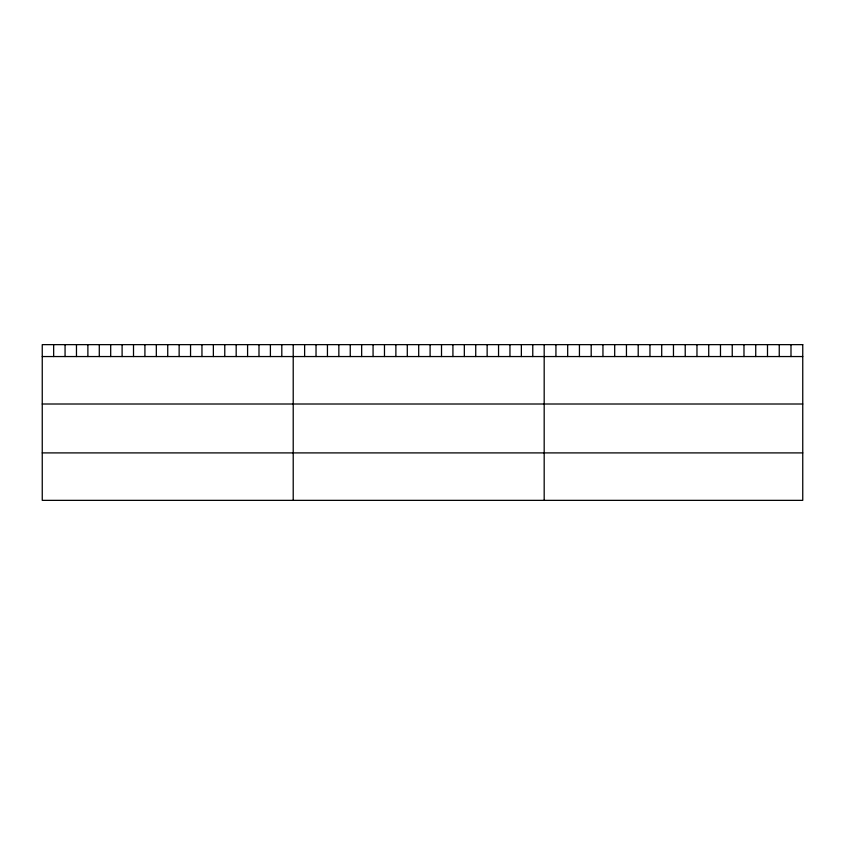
<?xml version="1.0" encoding="UTF-8"?>
<svg xmlns="http://www.w3.org/2000/svg" width="845" height="845" viewBox="0 0 845 845"><rect width="100%" height="100%" fill="white"/><g stroke="black" fill="none" stroke-linecap="round" stroke-linejoin="round"><path stroke-width="1.27" d="M42.25 356.548L802.75 356.548M42.25 404.005L802.75 404.005M42.25 452.899L802.75 452.899M790.994 344.644L790.994 356.548M779.248 344.644L779.248 356.548M767.492 344.644L767.492 356.548M755.736 344.644L755.736 356.548M743.98 344.644L743.98 356.548M732.235 344.644L732.235 356.548M720.479 344.644L720.479 356.548M708.723 344.644L708.723 356.548M696.967 344.644L696.967 356.548M685.221 344.644L685.221 356.548M673.465 344.644L673.465 356.548M661.709 344.644L661.709 356.548M649.963 344.644L649.963 356.548M638.207 344.644L638.207 356.548M626.451 344.644L626.451 356.548M614.695 344.644L614.695 356.548M602.95 344.644L602.95 356.548M591.194 344.644L591.194 356.548M579.438 344.644L579.438 356.548M567.682 344.644L567.682 356.548M555.936 344.644L555.936 356.548M544.18 344.644L544.18 500.356M532.772 344.644L532.772 356.548M521.365 344.644L521.365 356.548M509.957 344.644L509.957 356.548M498.55 344.644L498.55 356.548M487.142 344.644L487.142 356.548M475.735 344.644L475.735 356.548M464.327 344.644L464.327 356.548M452.92 344.644L452.92 356.548M441.512 344.644L441.512 356.548M430.105 344.644L430.105 356.548M418.697 344.644L418.697 356.548M407.29 344.644L407.29 356.548M395.882 344.644L395.882 356.548M384.475 344.644L384.475 356.548M373.067 344.644L373.067 356.548M361.66 344.644L361.66 356.548M350.252 344.644L350.252 356.548M338.845 344.644L338.845 356.548M327.438 344.644L327.438 356.548M316.03 344.644L316.03 356.548M304.622 344.644L304.622 356.548M293.215 344.644L293.215 500.356M281.808 344.644L281.808 356.548M270.4 344.644L270.4 356.548M258.992 344.644L258.992 356.548M247.585 344.644L247.585 356.548M236.177 344.644L236.177 356.548M224.77 344.644L224.77 356.548M213.362 344.644L213.362 356.548M201.955 344.644L201.955 356.548M190.547 344.644L190.547 356.548M179.14 344.644L179.14 356.548M167.732 344.644L167.732 356.548M156.325 344.644L156.325 356.548M144.917 344.644L144.917 356.548M133.51 344.644L133.51 356.548M122.102 344.644L122.102 356.548M110.695 344.644L110.695 356.548M99.287 344.644L99.287 356.548M87.88 344.644L87.88 356.548M76.472 344.644L76.472 356.548M65.065 344.644L65.065 356.548M53.657 344.644L53.657 356.548M802.75 344.644L42.25 344.644L42.25 500.356L802.75 500.356L802.75 344.644"/></g></svg>
